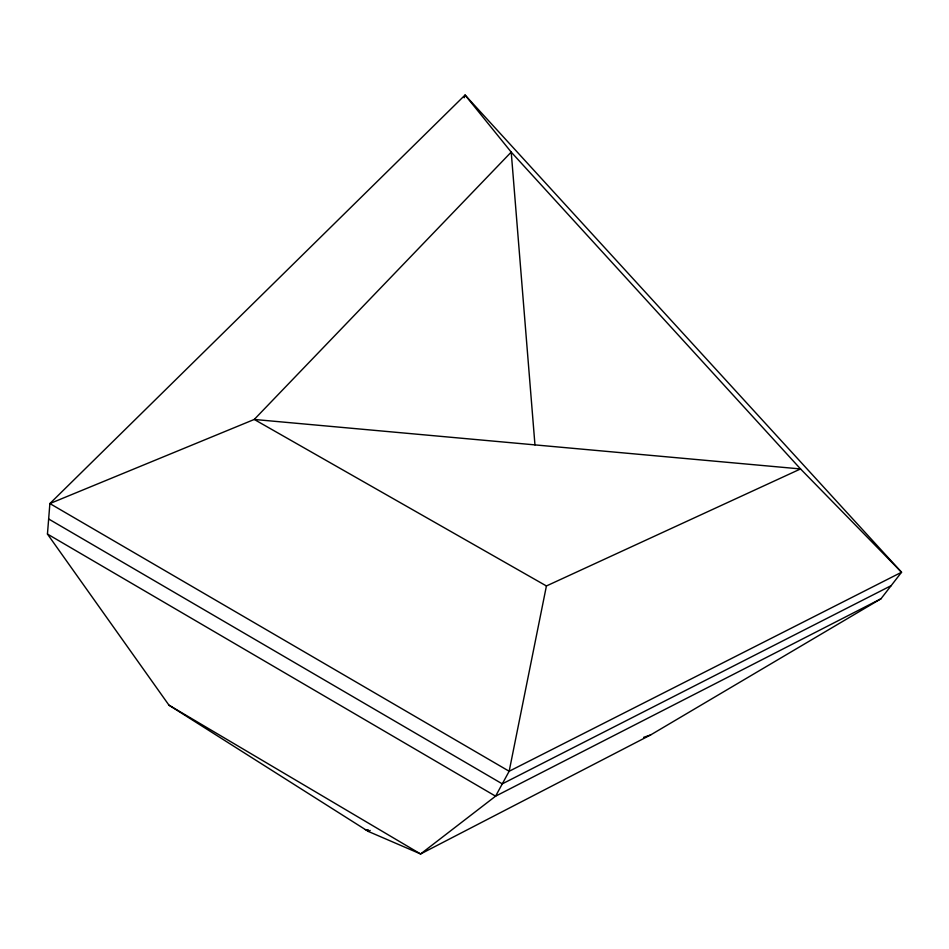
<?xml version="1.0" encoding="UTF-8"?>
<svg xmlns="http://www.w3.org/2000/svg" width="949" height="949" viewBox="0 0 949 949"><rect width="100%" height="100%" fill="white"/><g stroke="black" fill="none" stroke-linecap="round" stroke-linejoin="round"><path stroke-width="1.42" d="M47.45 534.05L49.882 503.563L465.069 95.03L901.55 572.247L880.957 598.795L650.634 734.941L420.597 853.97L368.271 831.419L168.958 705.166L47.45 534.05L495.58 796.175L880.957 598.795M464.239 97.771L465.069 95.03L511.214 152.101L254.249 419.458L49.882 503.563L509.162 771.252L901.55 572.247L800.541 468.948L546.422 585.96L509.162 771.252L495.58 796.175L420.597 853.97L168.958 705.166M891.135 585.663L502.282 783.862L48.648 518.984M370.193 830.446L368.271 831.419L368.236 829.817L365.306 829.663M643.647 737.326L650.634 734.941M546.422 585.96L254.249 419.458L800.541 468.948L511.214 152.101L534.963 444.903"/></g></svg>
